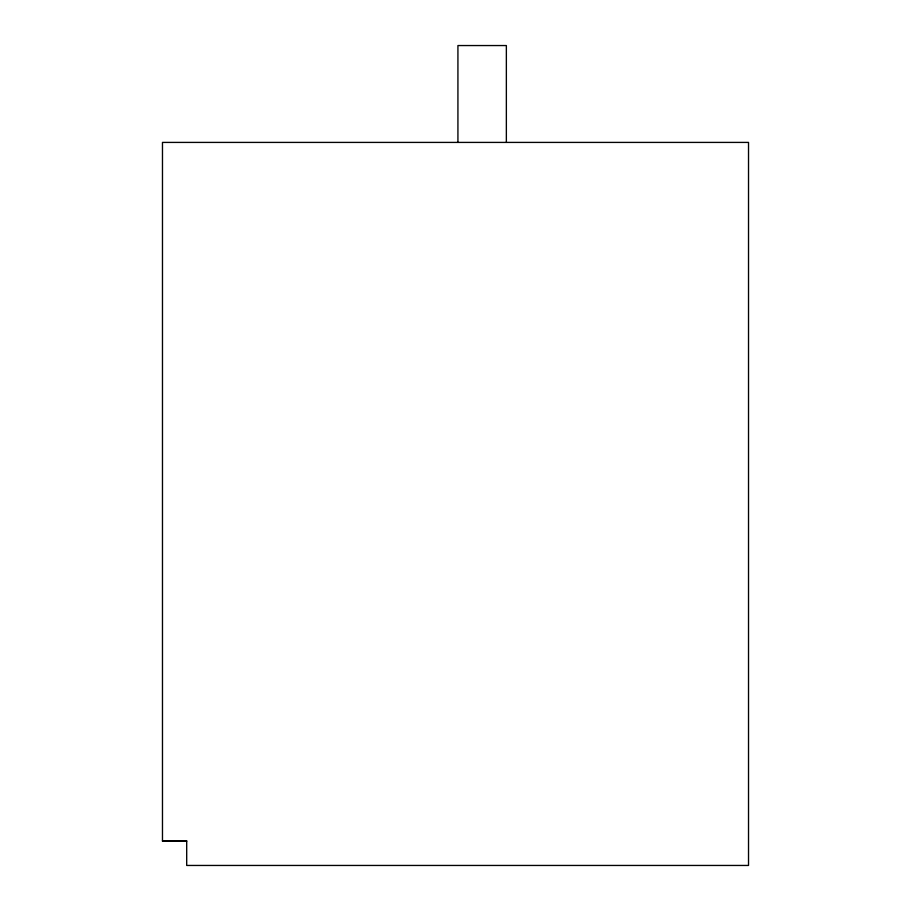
<?xml version="1.0" encoding="UTF-8"?>
<svg xmlns="http://www.w3.org/2000/svg" width="911" height="911" viewBox="0 0 911 911"><rect width="100%" height="100%" fill="white"/><g stroke="black" fill="none" stroke-linecap="round" stroke-linejoin="round"><path stroke-width="1.37" d="M162.477 840.751L186.698 840.751L186.698 865.45L748.523 865.45L748.523 142.412L162.477 142.412L162.477 841.229L186.698 841.229M506.357 142.412L506.357 45.55L457.926 45.55L457.926 142.412"/></g></svg>
